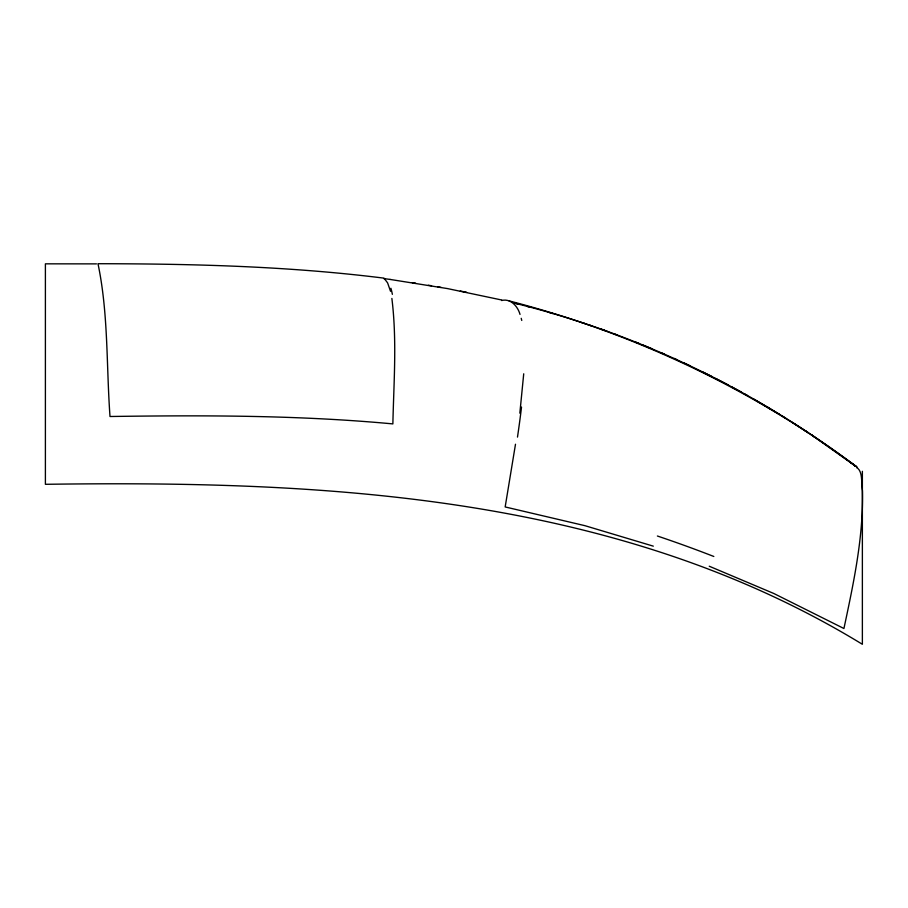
<?xml version="1.0" encoding="UTF-8"?>
<svg xmlns="http://www.w3.org/2000/svg" width="908" height="908" viewBox="0 0 908 908"><rect width="100%" height="100%" fill="white"/><g stroke="black" fill="none" stroke-linecap="round" stroke-linejoin="round"><path stroke-width="1.36" d="M523.723 373.801L519.841 413.185M515.494 444.239L505.166 506.948L584.865 525.664L653.306 546.151M856.55 467.563C863.236 470.968 861.056 483.953 862.452 490.751C863.485 537.298 853.543 583.242 843.929 628.518L773.786 593.48L709.25 566.229M501.579 300.525C510.648 298.096 517.844 306.473 520.023 314.406M96.464 263.876L45.4 263.831L45.4 484.305C324.565 480.468 617.111 494.417 862.373 644.283L862.373 471.309M383.675 278.574L390.065 279.414M390.065 279.426L447.508 288.585L501.761 300.015M412.402 282.66L415.592 283.148M428.36 285.214L431.55 285.759M437.928 286.86L441.118 287.427M460.277 291.025L466.655 292.297M517.719 303.942L514.518 303.136C637.915 333.633 754.616 389.907 855.994 466.485L811.321 434.807L814.51 436.952M527.287 306.427L530.476 307.29M509.059 300.877C634.51 333.27 753.651 389.714 857.47 467.336M549.624 312.647L552.824 313.566M581.54 322.51L584.729 323.566M587.919 324.633L591.119 325.711M603.877 330.149L600.687 329.014L607.066 331.284M613.456 333.611L616.645 334.791M635.793 342.168L638.982 343.451M642.172 344.745L651.751 348.695M661.319 352.781L664.52 354.165M674.088 358.422L677.277 359.874M683.667 362.814L690.046 365.81M702.815 371.974L712.383 376.763M715.572 378.409L728.341 385.071M731.53 386.774L741.11 391.995M744.299 393.766L747.488 395.559M753.867 399.168L779.405 414.332M766.636 406.614L769.825 408.521M782.594 416.295L785.783 418.282M792.173 422.311L808.12 432.673L804.931 430.562M849.616 461.741L855.994 466.485L852.805 464.09M390.531 291.309L387.591 282.853L383.982 278.143C289.141 266.248 193.461 263.797 97.985 263.717C108.506 313.737 106.315 365.708 110.004 416.5C204.334 415.183 298.846 415.138 392.869 423.9C393.788 382.143 397.046 340.046 391.87 298.437M521.215 318.299L521.76 320.456M521.521 407.068A858.389 43.482 -75.7 0 1 517.492 437.089M657.392 536.015A1169.107 1060.113 1.8 0 1 713.824 556.479M390.894 288.256A1998.69 70.654 -83.3 0 1 392.358 294.351"/></g></svg>
